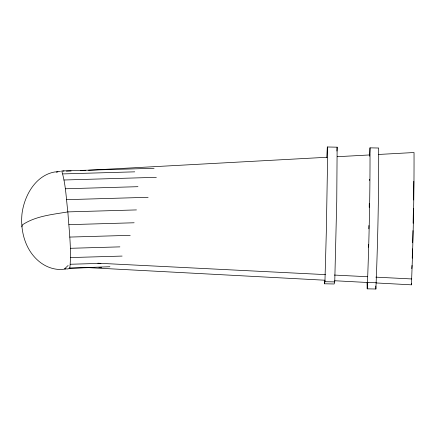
<?xml version="1.0" encoding="UTF-8"?>
<svg xmlns="http://www.w3.org/2000/svg" width="436" height="436" viewBox="0 0 436 436"><rect width="100%" height="100%" fill="white"/><g stroke="black" fill="none" stroke-linecap="round" stroke-linejoin="round"><path stroke-width="0.65" d="M326.787 157.396L327.322 146.987L337.137 147.183L336.745 201.067L334.75 281.901L334.161 283.978L324.346 283.782L324.368 280.441M367.041 282.632L367.221 288.839L375.892 289.014C377.783 242.051 378.824 195.017 378.677 148.022L370.006 147.848L369.537 156.213M413.797 181.283L413.551 199.988M69.607 268.178A46.679 12.551 87.1 0 1 66.277 268.816C55.961 271.116 45.306 267.164 37.654 260.205C24.983 248.738 20.388 230.748 21.958 214.131C24.171 195.688 35.605 175.005 55.377 171.86M369.221 207.329L369.281 203.29M368.867 225.51L368.791 228.84M413.115 223.27L413.41 208.664M94.198 267.502L69.068 268.227L69.864 267.884C71.608 249.261 69.09 230.491 67.858 211.896C66.136 198.244 65.787 184.166 61.716 170.945L154.082 168.28M412.516 248.874L412.233 258.156M412.669 242.776L412.968 230.584M324.346 283.782L324.934 281.705L326.292 232.862L327.365 172.329L327.322 146.987M368.316 247.19L368.404 244.574M367.221 288.839C369.112 241.876 370.153 194.843 370.006 147.848M376.083 282.948L411.415 284.828C413.192 240.765 414.167 196.631 414.031 152.529L378.688 154.453M336.919 151.047L337.137 147.183M411.791 268.652L411.998 265.404M21.8 226.851L22.449 224.829C35.714 215.945 52.478 214.528 67.858 211.896L136.457 209.918M69.607 268.173L109.932 266.728M64.828 268.609L68.141 265.459M62.757 171.174L63.999 170.934M60.457 171.261L55.89 172.018L57.928 171.909M80.355 170.689L85.788 170.394M88.508 170.242L327.044 157.265M337.235 156.709L369.853 154.933M66.354 171.135L71.112 170.999M81.979 170.683L85.374 170.585M62.757 173.915L134.746 171.839M63.978 179.997L156.344 177.332M65.296 188.777L137.967 186.684M66.621 199.661L148.12 197.306M68.932 224.66L134.13 222.774M69.765 237.075L130.211 235.331M70.3 248.302L119.878 246.869M70.496 257.567L122.113 256.079M70.349 264.249L100.912 263.366M98.956 267.366L101.67 267.29M324.934 281.705L334.75 281.901M367.619 282.561L376.29 282.735M97.833 263.208L325.485 274.62M334.319 275.062L367.613 276.735M375.772 277.143L411.786 278.947M85.968 267.502L325.125 280.234M334.641 280.74L367.93 282.517M411.355 283.52L411.415 284.828M375.756 286.011L375.892 289.014M369.505 179.3L369.537 180.493M65.335 268.745A49.344 1.897 84.4 0 1 64.822 268.571"/></g></svg>
